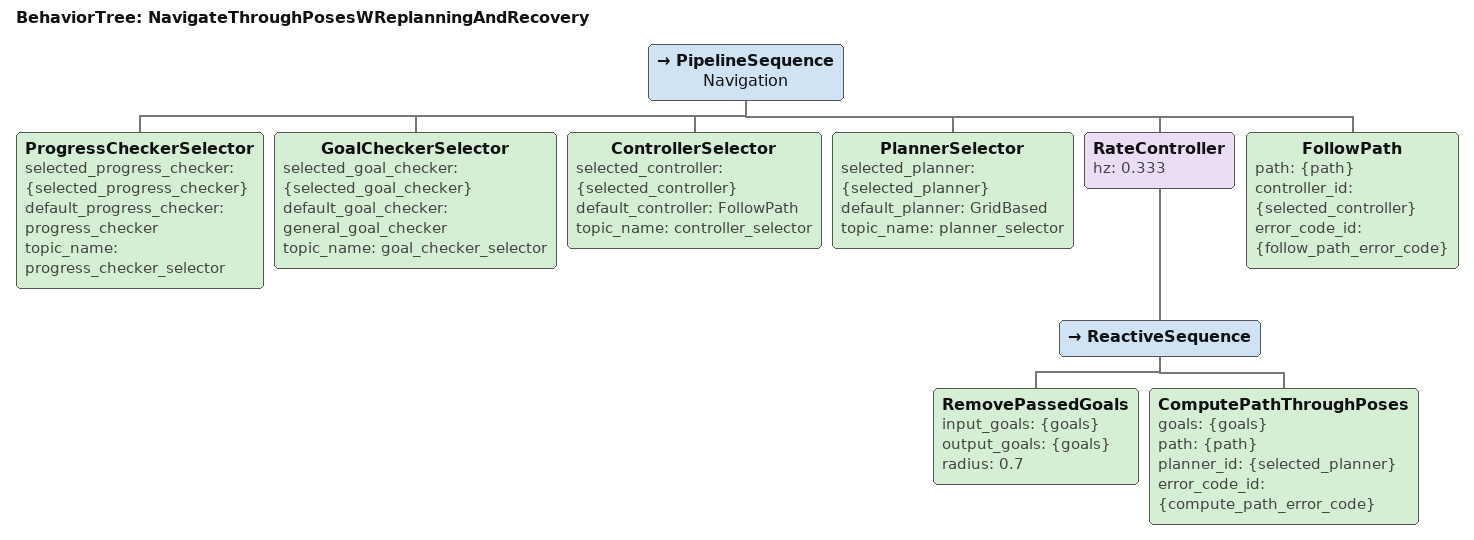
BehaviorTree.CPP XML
<root BTCPP_format="4" main_tree_to_execute="NavigateThroughPosesWReplanningAndRecovery">
  <BehaviorTree ID="NavigateThroughPosesWReplanningAndRecovery">
      <PipelineSequence name="Navigation">
        <ProgressCheckerSelector selected_progress_checker="{selected_progress_checker}" default_progress_checker="progress_checker" topic_name="progress_checker_selector"/>
        <GoalCheckerSelector selected_goal_checker="{selected_goal_checker}" default_goal_checker="general_goal_checker" topic_name="goal_checker_selector"/>
        <ControllerSelector selected_controller="{selected_controller}" default_controller="FollowPath" topic_name="controller_selector"/>
        <PlannerSelector selected_planner="{selected_planner}" default_planner="GridBased" topic_name="planner_selector"/>
        <RateController hz="0.333">
            <ReactiveSequence>
              <RemovePassedGoals input_goals="{goals}" output_goals="{goals}" radius="0.7"/>
               <ComputePathThroughPoses goals="{goals}" path="{path}" planner_id="{selected_planner}" error_code_id="{compute_path_error_code}"/>
            </ReactiveSequence>
        </RateController>
        <FollowPath path="{path}" controller_id="{selected_controller}" error_code_id="{follow_path_error_code}"/>
      </PipelineSequence>
  </BehaviorTree>
</root>
